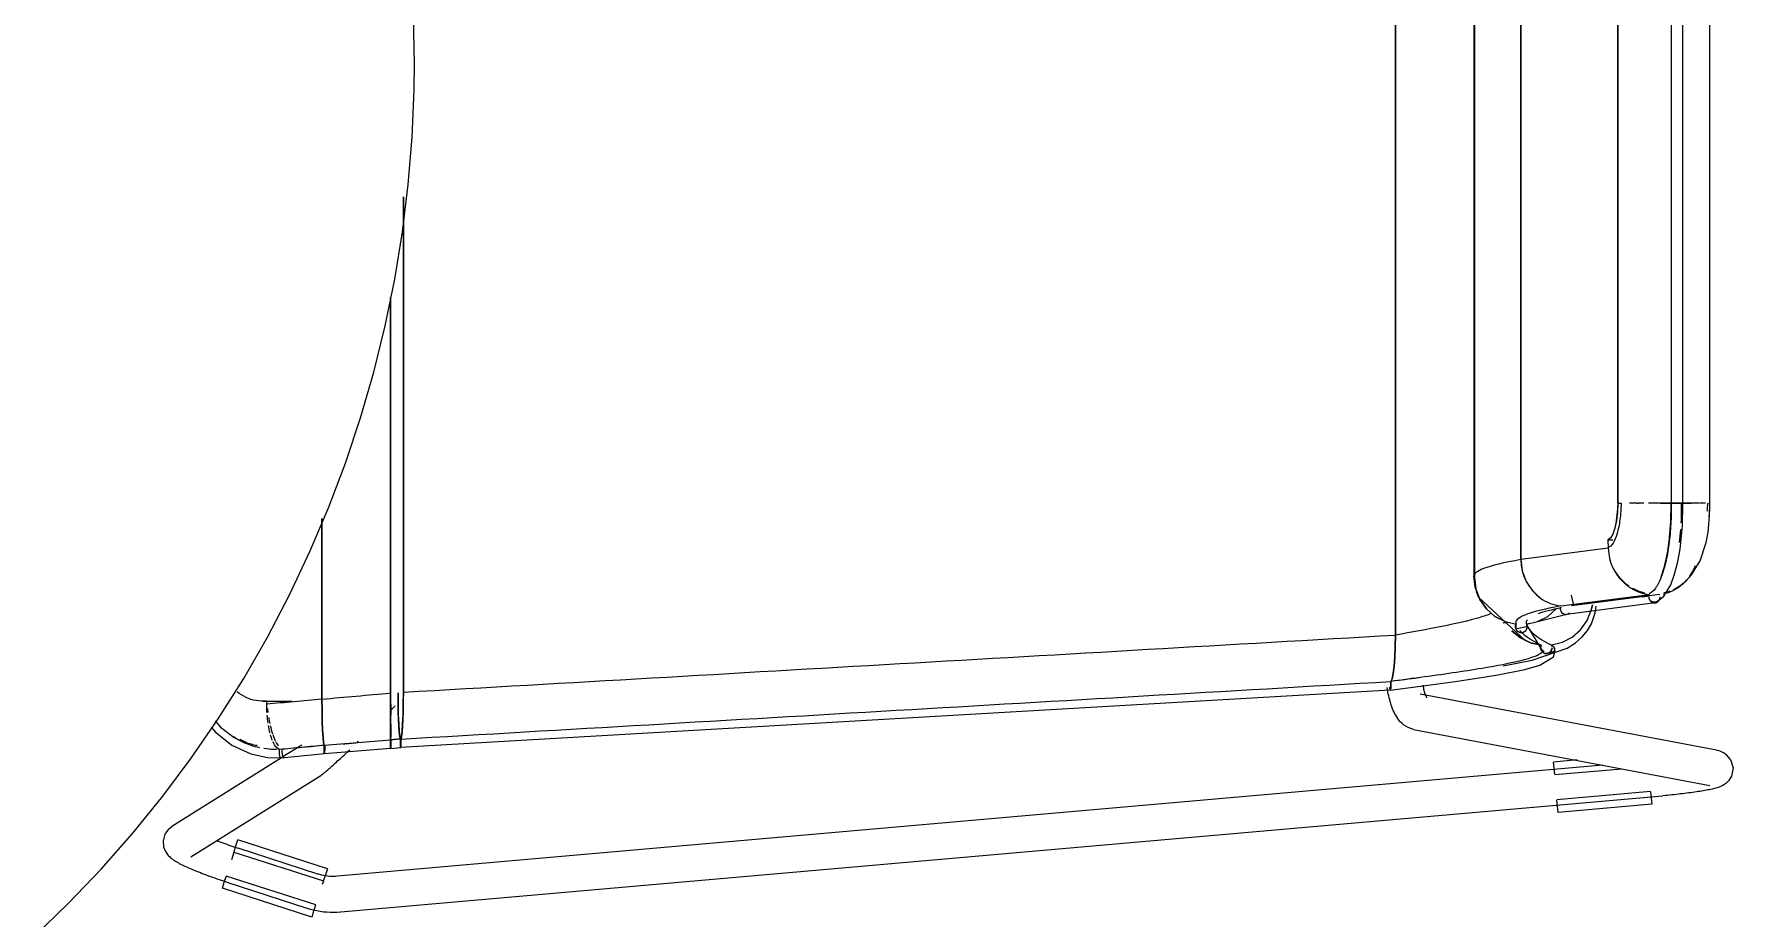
# Model space of a CAD drawing. Header units: millimetres. Extents: x 155927 to 326028, y -36033 to 97293.
# Drawn here: x 160240 to 160810, y 30949 to 31246 of the extents above; entities that cross this region are included whole.
import ezdxf

# ---------------------------------------------------------------- set-up
doc = ezdxf.new("R2010")
doc.units = ezdxf.units.MM
doc.header["$MEASUREMENT"] = 0
doc.layers.add('I-FURN', color=8, linetype='CONTINUOUS', lineweight=9)

msp = doc.modelspace()

# ---------------------------------------------------------------- linework, layer by layer
at = {"layer": 'I-FURN'}
for p, q in [((160696.84, 31044.27), (160696.84, 31427.67)), ((160696.84, 31427.67), (160696.84, 31044.27)), ((160723.19, 31407.83), (160723.19, 31103.03)), ((160723.34, 31063.58), (160723.34, 31408.36)), ((160723.34, 31408.36), (160723.34, 31063.58)), ((160738.94, 31069.61), (160738.94, 31402.33)), ((160738.94, 31402.33), (160738.94, 31069.61)), ((160771.41, 31383.4), (160771.41, 31088.54)), ((160771.46, 31088.54), (160771.46, 31383.4)), ((160789.31, 31383.4), (160789.31, 31088.54)), ((160793.27, 31088.54), (160793.27, 31383.4)), ((160802.31, 31088.54), (160802.31, 31383.4)), ((160367.8, 31235.97), (160367.48, 31251.97)), ((160367.71, 31227.33), (160367.8, 31235.97)), ((160367.04, 31211.35), (160367.71, 31227.33)), ((160365.74, 31195.4), (160367.04, 31211.35)), ((160363.8, 31179.52), (160365.74, 31195.4)), ((160364.11, 31025.02), (160364.11, 31191.29)), ((160364.11, 31191.29), (160364.11, 31025.02)), ((160361.22, 31163.73), (160363.8, 31179.52)), ((160358.02, 31148.06), (160361.22, 31163.73)), ((160359.79, 31024.76), (160359.79, 31157.58)), ((160359.79, 31157.58), (160359.79, 31024.76)), ((160354.19, 31132.52), (160358.02, 31148.06)), ((160349.75, 31117.15), (160354.19, 31132.52)), ((160344.69, 31101.98), (160349.75, 31117.15)), ((160723.19, 31103.03), (160723.19, 31064.12)), ((160339.03, 31087.01), (160344.69, 31101.98)), ((160332.78, 31072.28), (160339.03, 31087.01)), ((160771.41, 31088.54), (160771.3, 31085.51)), ((160777.78, 31088.54), (160775.32, 31088.54)), ((160777.82, 31088.54), (160778.38, 31088.54)), ((160780.14, 31088.54), (160778.3, 31088.54)), ((160785.33, 31088.54), (160781.77, 31088.54)), ((160785.52, 31088.54), (160789.33, 31088.54)), ((160789.33, 31088.54), (160785.52, 31088.54)), ((160789.23, 31082.32), (160789.31, 31088.54)), ((160793.27, 31088.54), (160789.42, 31088.54)), ((160789.42, 31088.54), (160789.64, 31088.54)), ((160789.64, 31088.54), (160789.97, 31088.54)), ((160789.97, 31088.54), (160790.39, 31088.54)), ((160790.39, 31088.54), (160790.86, 31088.54)), ((160790.86, 31088.54), (160791.36, 31088.54)), ((160791.36, 31088.54), (160791.85, 31088.54)), ((160791.85, 31088.54), (160792.31, 31088.54)), ((160792.31, 31088.54), (160792.7, 31088.54)), ((160792.7, 31088.54), (160793, 31088.54)), ((160793, 31088.54), (160793.2, 31088.54)), ((160796.04, 31088.54), (160793.02, 31088.54)), ((160793.03, 31088.54), (160796.05, 31088.54)), ((160793.12, 31080.98), (160793.27, 31088.54)), ((160793.2, 31088.54), (160793.27, 31088.54)), ((160798.79, 31088.54), (160796.21, 31088.54)), ((160800.81, 31088.54), (160799.06, 31088.54)), ((160802.29, 31088.54), (160802.01, 31088.54)), ((160802.14, 31088.54), (160802.31, 31088.54)), ((160802.22, 31084.03), (160802.31, 31088.54)), ((160336.82, 31083.37), (160336.82, 31022.81)), ((160336.82, 31022.81), (160336.82, 31083.37)), ((160770.98, 31082.66), (160770.47, 31080.16)), ((160771.3, 31085.51), (160770.98, 31082.66)), ((160788.69, 31075.76), (160789.23, 31082.32)), ((160792.32, 31073.1), (160793.12, 31080.98)), ((160801.71, 31078.82), (160802.22, 31084.03)), ((160769.01, 31076.83), (160768.15, 31076.19)), ((160768.15, 31076.19), (160769.81, 31076.19)), ((160768.15, 31076.19), (160768.22, 31073.47)), ((160769.8, 31078.18), (160769.01, 31076.83)), ((160770.47, 31080.16), (160769.8, 31078.18)), ((160788.1, 31071.74), (160788.69, 31075.76)), ((160799.03, 31069.17), (160801.05, 31075.32)), ((160801.05, 31075.32), (160801.71, 31078.82)), ((160325.94, 31057.82), (160332.78, 31072.28)), ((160768.22, 31073.47), (160738.94, 31069.61)), ((160738.94, 31069.61), (160739.41, 31065.84)), ((160787.13, 31067.31), (160788.1, 31071.74)), ((160791.45, 31068.38), (160792.32, 31073.1)), ((160796.16, 31064.45), (160799.03, 31069.17)), ((160723.63, 31060.37), (160723.19, 31064.12)), ((160723.82, 31059.79), (160723.34, 31063.58)), ((160723.34, 31063.58), (160723.81, 31059.79)), ((160739.41, 31065.84), (160740.73, 31062.3)), ((160786.04, 31063.87), (160787.13, 31067.31)), ((160789.18, 31061.17), (160790.37, 31064.34)), ((160790.37, 31064.34), (160791.45, 31068.38)), ((160794.33, 31062.48), (160796.16, 31064.45)), ((160318.53, 31043.64), (160325.94, 31057.82)), ((160725.36, 31055.9), (160723.63, 31060.37)), ((160723.81, 31059.79), (160725.18, 31056.22)), ((160725.18, 31056.22), (160723.82, 31059.79)), ((160724.76, 31057), (160724.05, 31058.93)), ((160740.73, 31062.3), (160742.81, 31059.19)), ((160742.81, 31059.19), (160745.55, 31056.7)), ((160752.31, 31054.07), (160782.02, 31057.91)), ((160785.56, 31057.93), (160755.86, 31054.09)), ((160756.64, 31054.21), (160755.95, 31057.7)), ((160779.59, 31057.16), (160782.03, 31057.48)), ((160786.88, 31057.34), (160789.18, 31061.17)), ((160789.99, 31059.48), (160792.26, 31060.81)), ((160792.26, 31060.81), (160794.33, 31062.48)), ((160740.45, 31042.4), (160724.76, 31057)), ((160727.35, 31053.08), (160725.18, 31056.22)), ((160725.18, 31056.22), (160727.35, 31053.08)), ((160730.23, 31050.58), (160727.35, 31053.08)), ((160727.35, 31053.08), (160730.22, 31050.57)), ((160747.95, 31050.57), (160750.82, 31053.08)), ((160752.16, 31053.6), (160752.12, 31053.1)), ((160752.12, 31053.1), (160752.2, 31052.61)), ((160752.2, 31052.61), (160752.39, 31052.16)), ((160752.39, 31052.16), (160752.69, 31051.77)), ((160752.69, 31051.77), (160753.08, 31051.48)), ((160784, 31055.09), (160754.22, 31051.24)), ((160754.9, 31051.48), (160755.28, 31051.77)), ((160761.16, 31049.18), (160762.56, 31052.69)), ((160762.92, 31054.44), (160762.55, 31052.7)), ((160762.56, 31052.69), (160762.93, 31054.43)), ((160763.89, 31051.7), (160764.19, 31053.97)), ((160784.5, 31055.45), (160786.88, 31057.34)), ((160730.22, 31050.57), (160733.62, 31048.82)), ((160733.62, 31048.82), (160730.23, 31050.58)), ((160733.62, 31048.82), (160737.33, 31047.93)), ((160737.13, 31046.96), (160737.17, 31047.46)), ((160737.17, 31047.46), (160737.13, 31046.96)), ((160737.22, 31046.47), (160737.13, 31046.96)), ((160737.13, 31046.96), (160737.21, 31046.47)), ((160737.17, 31047.46), (160737.33, 31047.93)), ((160737.33, 31047.93), (160737.17, 31047.46)), ((160737.21, 31046.47), (160737.41, 31046.02)), ((160737.42, 31046.02), (160737.22, 31046.47)), ((160737.23, 31046.41), (160741.12, 31047.25)), ((160737.36, 31046.11), (160737.31, 31048.99)), ((160740.95, 31046.47), (160740.75, 31046.02)), ((160740.75, 31046.02), (160740.96, 31046.47)), ((160742.69, 31048.28), (160740.82, 31047.96)), ((160740.84, 31047.93), (160744.55, 31048.82)), ((160740.84, 31047.93), (160741, 31047.46)), ((160741, 31047.46), (160740.84, 31047.93)), ((160746.65, 31038.29), (160740.94, 31047.68)), ((160741.04, 31046.96), (160740.95, 31046.47)), ((160740.96, 31046.47), (160741.04, 31046.96)), ((160741, 31047.46), (160741.04, 31046.96)), ((160741.04, 31046.96), (160741, 31047.46)), ((160754.3, 31051.25), (160742.69, 31048.28)), ((160744.55, 31048.82), (160747.95, 31050.57)), ((160753.08, 31051.48), (160753.52, 31051.29)), ((160753.52, 31051.29), (160753.99, 31051.22)), ((160753.99, 31051.22), (160754.46, 31051.29)), ((160754.46, 31051.29), (160754.9, 31051.48)), ((160756.16, 31043.61), (160758.98, 31046.09)), ((160758.98, 31046.09), (160761.16, 31049.18)), ((160761.26, 31045.83), (160762.6, 31048.1)), ((160762.6, 31048.1), (160763.89, 31051.7)), ((160310.56, 31029.77), (160318.53, 31043.64)), ((160696.63, 31036.97), (160696.78, 31040.5)), ((160696.78, 31040.44), (160696.63, 31036.97)), ((160696.78, 31040.5), (160696.84, 31044.27)), ((160696.84, 31044.19), (160696.78, 31040.5)), ((160738.78, 31043.35), (160735.95, 31045.75)), ((160735.95, 31045.74), (160738.78, 31043.34)), ((160737.41, 31046.02), (160737.73, 31045.63)), ((160737.73, 31045.64), (160737.42, 31046.02)), ((160738.13, 31045.34), (160737.73, 31045.64)), ((160737.73, 31045.63), (160738.13, 31045.34)), ((160738.59, 31045.16), (160738.13, 31045.34)), ((160738.13, 31045.34), (160738.59, 31045.15)), ((160739.08, 31045.09), (160738.59, 31045.16)), ((160738.59, 31045.15), (160739.08, 31045.08)), ((160742.11, 31041.71), (160738.78, 31043.35)), ((160738.78, 31043.34), (160742.11, 31041.7)), ((160739.57, 31045.16), (160739.08, 31045.09)), ((160739.08, 31045.08), (160739.58, 31045.15)), ((160740.04, 31045.34), (160739.57, 31045.16)), ((160739.58, 31045.15), (160740.04, 31045.34)), ((160740.44, 31045.64), (160740.04, 31045.34)), ((160740.04, 31045.34), (160740.44, 31045.63)), ((160740.75, 31046.02), (160740.44, 31045.64)), ((160740.44, 31045.63), (160740.75, 31046.02)), ((160745.72, 31040.92), (160742.11, 31041.71)), ((160742.11, 31041.7), (160745.72, 31040.92)), ((160745.54, 31039.94), (160745.57, 31040.44)), ((160745.57, 31040.44), (160745.54, 31039.94)), ((160745.57, 31040.44), (160745.72, 31040.92)), ((160745.72, 31040.92), (160745.57, 31040.44)), ((160749.21, 31040.97), (160752.84, 31041.87)), ((160749.21, 31040.97), (160749.37, 31040.5)), ((160749.37, 31040.5), (160749.21, 31040.97)), ((160752.84, 31041.87), (160756.16, 31043.61)), ((160754.41, 31039.85), (160757.24, 31041.67)), ((160757.24, 31041.67), (160759.48, 31043.66)), ((160759.48, 31043.66), (160761.26, 31045.83)), ((160696.39, 31033.86), (160696.63, 31036.97)), ((160696.62, 31036.92), (160696.39, 31033.86)), ((160733.03, 31033.96), (160742.7, 31035.86)), ((160742.7, 31035.86), (160754.41, 31039.85)), ((160745.26, 31034.19), (160749.89, 31036.96)), ((160745.63, 31039.45), (160745.54, 31039.94)), ((160745.54, 31039.94), (160745.63, 31039.45)), ((160745.84, 31039), (160745.63, 31039.45)), ((160745.63, 31039.45), (160745.84, 31039)), ((160746.16, 31038.63), (160745.84, 31039)), ((160745.84, 31039), (160746.15, 31038.62)), ((160746.15, 31038.62), (160746.56, 31038.33)), ((160746.56, 31038.34), (160746.16, 31038.63)), ((160747.02, 31038.16), (160746.56, 31038.34)), ((160746.56, 31038.33), (160747.02, 31038.15)), ((160747.5, 31038.1), (160747.02, 31038.16)), ((160747.02, 31038.15), (160747.5, 31038.09)), ((160747.99, 31038.17), (160747.5, 31038.1)), ((160747.5, 31038.09), (160747.99, 31038.17)), ((160748.44, 31038.36), (160747.99, 31038.17)), ((160747.99, 31038.17), (160748.44, 31038.36)), ((160748.84, 31038.66), (160748.44, 31038.36)), ((160748.44, 31038.36), (160748.84, 31038.66)), ((160749.14, 31039.05), (160748.84, 31038.66)), ((160748.84, 31038.66), (160749.14, 31039.05)), ((160749.34, 31039.51), (160749.14, 31039.05)), ((160749.14, 31039.05), (160749.34, 31039.51)), ((160749.41, 31040), (160749.34, 31039.51)), ((160749.34, 31039.51), (160749.42, 31040)), ((160749.89, 31036.96), (160750.42, 31039.15)), ((160750.42, 31039.15), (160750.13, 31040.06)), ((160302.04, 31016.23), (160310.56, 31029.77)), ((160695.71, 31029.62), (160695.31, 31028.72)), ((160695.31, 31028.72), (160695.71, 31029.62)), ((160695.71, 31029.62), (160696.08, 31031.37)), ((160696.07, 31031.36), (160695.71, 31029.62)), ((160696.08, 31031.37), (160696.39, 31033.86)), ((160696.39, 31033.83), (160696.08, 31031.37)), ((160716.91, 31028.76), (160724.92, 31029.95)), ((160724.92, 31029.95), (160731.24, 31030.98)), ((160731.24, 31030.98), (160740.26, 31032.78)), ((160740.26, 31032.78), (160745.26, 31034.19)), ((160359.79, 31020.97), (160359.79, 31024.76)), ((160359.79, 31024.76), (160359.79, 31020.97)), ((160362.32, 31024.91), (160362.35, 31021.23)), ((160695.12, 31025.85), (160363.21, 31006.57)), ((160364.08, 31021.23), (160364.11, 31025.02)), ((160694.21, 31025.96), (160694.1, 31026.66)), ((160694.34, 31025.27), (160694.21, 31025.96)), ((160694.47, 31024.58), (160694.34, 31025.27)), ((160694.62, 31023.92), (160694.47, 31024.58)), ((160694.77, 31023.26), (160694.62, 31023.92)), ((160694.93, 31022.62), (160694.77, 31023.26)), ((160694.94, 31026.77), (160694.97, 31026.39)), ((160694.97, 31026.39), (160694.94, 31026.77)), ((160694.97, 31026.39), (160695.02, 31026.1)), ((160695.02, 31026.1), (160694.97, 31026.39)), ((160695.07, 31025.92), (160695.12, 31025.86)), ((160695.12, 31025.85), (160695.07, 31025.91)), ((160695.12, 31025.86), (160706.98, 31027.41)), ((160695.22, 31026.12), (160695.27, 31026.42)), ((160695.27, 31026.42), (160695.22, 31026.12)), ((160695.27, 31026.42), (160695.3, 31026.81)), ((160695.3, 31026.8), (160695.27, 31026.42)), ((160695.3, 31026.81), (160695.32, 31027.26)), ((160695.32, 31027.26), (160695.3, 31026.8)), ((160695.33, 31028.25), (160695.31, 31028.72)), ((160695.31, 31028.72), (160695.33, 31028.25)), ((160695.32, 31027.26), (160695.33, 31027.75)), ((160695.33, 31027.75), (160695.32, 31027.26)), ((160695.33, 31027.75), (160695.33, 31028.25)), ((160695.33, 31028.25), (160695.33, 31027.75)), ((160804.49, 31005.64), (160705.2, 31024.45)), ((160706.23, 31027), (160706.13, 31027.49)), ((160706.33, 31026.53), (160706.23, 31027)), ((160706.43, 31026.09), (160706.33, 31026.53)), ((160706.54, 31025.66), (160706.43, 31026.09)), ((160706.64, 31025.27), (160706.54, 31025.66)), ((160706.75, 31024.9), (160706.64, 31025.27)), ((160706.86, 31024.57), (160706.75, 31024.9)), ((160706.97, 31024.27), (160706.86, 31024.57)), ((160707.07, 31024), (160706.97, 31024.27)), ((160706.98, 31027.41), (160716.91, 31028.76)), ((160707.16, 31023.76), (160707.07, 31024)), ((160707.25, 31023.57), (160707.16, 31023.76)), ((160707.33, 31023.42), (160707.25, 31023.57)), ((160707.37, 31023.33), (160707.33, 31023.42)), ((160707.41, 31023.26), (160707.37, 31023.33)), ((160707.43, 31023.23), (160707.41, 31023.26)), ((160317.03, 31022.1), (160326.78, 31022.1)), ((160318.27, 31021.11), (160318.27, 31022.16)), ((160336.82, 31022.81), (160336.85, 31019.05)), ((160336.85, 31019.05), (160336.82, 31022.69)), ((160336.92, 31015.51), (160336.85, 31018.96)), ((160336.85, 31018.95), (160336.92, 31015.52)), ((160359.8, 31017.4), (160359.79, 31020.97)), ((160359.79, 31020.97), (160359.8, 31017.4)), ((160359.79, 31018.96), (160361.39, 31020.5)), ((160359.91, 31020.96), (160359.91, 31017.41)), ((160359.91, 31017.41), (160359.91, 31020.96)), ((160362.35, 31021.23), (160362.42, 31017.68)), ((160362.42, 31017.68), (160362.55, 31014.56)), ((160363.88, 31014.54), (160364, 31017.67)), ((160364, 31017.67), (160364.08, 31021.23)), ((160695.1, 31021.99), (160694.93, 31022.62)), ((160695.29, 31021.37), (160695.1, 31021.99)), ((160695.48, 31020.77), (160695.29, 31021.37)), ((160695.69, 31020.17), (160695.48, 31020.77)), ((160695.91, 31019.59), (160695.69, 31020.17)), ((160696.14, 31019.02), (160695.91, 31019.59)), ((160696.39, 31018.46), (160696.14, 31019.02)), ((160696.66, 31017.91), (160696.39, 31018.46)), ((160696.95, 31017.38), (160696.66, 31017.91)), ((160292.98, 31003.04), (160302.04, 31016.23)), ((160299.7, 31013.45), (160301.1, 31011.7)), ((160301.03, 31015.51), (160302.77, 31013.44)), ((160302.77, 31013.44), (160307.34, 31009.94)), ((160336.92, 31015.52), (160337.04, 31012.42)), ((160337.04, 31012.41), (160336.92, 31015.45)), ((160337.04, 31012.42), (160337.19, 31009.94)), ((160337.19, 31009.94), (160337.04, 31012.38)), ((160359.8, 31014.27), (160359.8, 31017.4)), ((160359.8, 31017.4), (160359.8, 31014.27)), ((160359.8, 31014.27), (160359.82, 31011.76)), ((160359.82, 31011.77), (160359.8, 31014.26)), ((160359.9, 31014.28), (160359.89, 31011.79)), ((160359.89, 31011.78), (160359.9, 31014.28)), ((160362.55, 31014.56), (160362.71, 31012.06)), ((160362.71, 31012.06), (160362.9, 31010.31)), ((160363.52, 31010.29), (160363.71, 31012.04)), ((160363.71, 31012.04), (160363.88, 31014.54)), ((160697.28, 31016.83), (160696.95, 31017.38)), ((160697.64, 31016.3), (160697.28, 31016.83)), ((160698.04, 31015.77), (160697.64, 31016.3)), ((160698.49, 31015.24), (160698.04, 31015.77)), ((160699.01, 31014.71), (160698.49, 31015.24)), ((160699.61, 31014.2), (160699.01, 31014.71)), ((160700.29, 31013.72), (160699.61, 31014.2)), ((160701.09, 31013.28), (160700.29, 31013.72)), ((160701.98, 31012.92), (160701.09, 31013.28)), ((160702.97, 31012.66), (160701.98, 31012.92)), ((160702.97, 31012.66), (160802.26, 30993.85)), ((160301.1, 31011.7), (160306.63, 31007.37)), ((160306.63, 31007.37), (160312.94, 31004.46)), ((160307.34, 31009.94), (160311.03, 31008.03)), ((160330.01, 31007.38), (160323.48, 31003.29)), ((160337.19, 31009.94), (160337.36, 31008.2)), ((160337.37, 31008.2), (160337.19, 31009.92)), ((160337.36, 31008.2), (160337.56, 31007.31)), ((160337.56, 31007.32), (160337.37, 31008.2)), ((160337.55, 31006.85), (160337.56, 31007.32)), ((160337.56, 31007.31), (160337.55, 31006.84)), ((160337.55, 31006.35), (160337.55, 31006.85)), ((160337.55, 31006.84), (160337.55, 31006.34)), ((160337.55, 31005.86), (160337.55, 31006.35)), ((160337.55, 31006.34), (160337.55, 31005.85)), ((160359.85, 31006.29), (160337.65, 31004.47)), ((160337.75, 31006.83), (160337.74, 31007.3)), ((160337.74, 31007.3), (160337.75, 31006.83)), ((160337.75, 31006.33), (160337.75, 31006.83)), ((160337.75, 31006.83), (160337.75, 31006.33)), ((160337.75, 31005.84), (160337.75, 31006.33)), ((160337.75, 31006.33), (160337.75, 31005.84)), ((160348.61, 31008.19), (160349.11, 31008.68)), ((160359.83, 31010.02), (160359.82, 31011.76)), ((160359.82, 31011.76), (160359.83, 31010.01)), ((160359.85, 31009.13), (160359.83, 31010.02)), ((160359.83, 31010.01), (160359.85, 31009.13)), ((160359.84, 31008.66), (160359.85, 31009.13)), ((160359.85, 31009.13), (160359.84, 31008.66)), ((160359.84, 31008.16), (160359.84, 31008.66)), ((160359.84, 31008.66), (160359.84, 31008.16)), ((160359.84, 31007.67), (160359.84, 31008.16)), ((160359.84, 31008.16), (160359.84, 31007.67)), ((160359.85, 31007.22), (160359.84, 31007.67)), ((160359.84, 31007.67), (160359.85, 31007.22)), ((160359.85, 31006.84), (160359.85, 31007.22)), ((160359.85, 31007.22), (160359.85, 31006.84)), ((160359.85, 31006.55), (160359.85, 31006.84)), ((160359.85, 31006.84), (160359.85, 31006.54)), ((160359.85, 31006.29), (160363.21, 31006.56)), ((160359.86, 31006.55), (160359.85, 31006.36)), ((160359.85, 31006.36), (160359.85, 31006.55)), ((160359.85, 31006.36), (160359.86, 31006.55)), ((160359.85, 31006.54), (160359.85, 31006.36)), ((160359.85, 31006.36), (160359.85, 31006.29)), ((160359.85, 31006.29), (160359.85, 31006.36)), ((160359.85, 31006.36), (160359.85, 31006.29)), ((160359.85, 31006.29), (160359.85, 31006.36)), ((160359.86, 31009.14), (160359.86, 31008.67)), ((160359.86, 31008.66), (160359.86, 31009.14)), ((160359.86, 31008.67), (160359.86, 31008.17)), ((160359.86, 31008.17), (160359.86, 31008.66)), ((160359.86, 31008.17), (160359.86, 31007.68)), ((160359.86, 31007.68), (160359.86, 31008.17)), ((160359.86, 31007.68), (160359.86, 31007.23)), ((160359.86, 31007.22), (160359.86, 31007.68)), ((160359.86, 31007.23), (160359.86, 31006.85)), ((160359.86, 31006.84), (160359.86, 31007.22)), ((160359.86, 31006.85), (160359.86, 31006.55)), ((160359.86, 31006.55), (160359.86, 31006.84)), ((160359.89, 31011.79), (160359.87, 31010.04)), ((160359.87, 31010.03), (160359.89, 31011.78)), ((160362.9, 31010.31), (160363.11, 31009.41)), ((160363.11, 31009.41), (160363.1, 31008.94)), ((160363.1, 31008.94), (160363.1, 31008.44)), ((160363.1, 31008.44), (160363.11, 31007.95)), ((160363.11, 31007.95), (160363.12, 31007.5)), ((160363.12, 31007.5), (160363.13, 31007.12)), ((160363.13, 31007.12), (160363.16, 31006.82)), ((160363.16, 31006.82), (160363.18, 31006.63)), ((160363.18, 31006.63), (160363.21, 31006.57)), ((160363.21, 31006.57), (160363.24, 31006.63)), ((160363.24, 31006.63), (160363.27, 31006.82)), ((160363.27, 31006.82), (160363.29, 31007.11)), ((160363.29, 31007.11), (160363.31, 31007.49)), ((160363.31, 31009.4), (160363.52, 31010.29)), ((160363.32, 31008.93), (160363.31, 31009.4)), ((160363.31, 31007.49), (160363.32, 31007.94)), ((160363.32, 31008.43), (160363.32, 31008.93)), ((160363.32, 31007.94), (160363.32, 31008.43)), ((160283.41, 30990.22), (160292.98, 31003.04)), ((160323.19, 31003.11), (160286.43, 30980.08)), ((160312.94, 31004.46), (160318.59, 31003.25)), ((160318.59, 31003.25), (160324.05, 31003.16)), ((160337.65, 31004.46), (160323.16, 31003.04)), ((160337.56, 31005.41), (160337.55, 31005.86)), ((160337.55, 31005.85), (160337.56, 31005.4)), ((160337.58, 31005.02), (160337.56, 31005.41)), ((160337.56, 31005.4), (160337.58, 31005.02)), ((160337.58, 31005.02), (160337.6, 31004.72)), ((160337.6, 31004.73), (160337.58, 31005.02)), ((160337.6, 31004.72), (160337.63, 31004.53)), ((160337.65, 31004.47), (160337.63, 31004.53)), ((160337.63, 31004.53), (160337.65, 31004.46)), ((160337.65, 31004.46), (160337.68, 31004.53)), ((160337.68, 31004.53), (160337.65, 31004.47)), ((160337.7, 31004.72), (160337.68, 31004.53)), ((160337.68, 31004.53), (160337.7, 31004.71)), ((160337.7, 31004.71), (160337.72, 31005.01)), ((160337.72, 31005.01), (160337.7, 31004.72)), ((160337.74, 31005.39), (160337.75, 31005.84)), ((160337.75, 31005.84), (160337.74, 31005.39)), ((160340.17, 31000.34), (160340.52, 31000.65)), ((160340.52, 31000.65), (160340.89, 31000.98)), ((160340.89, 31000.98), (160341.26, 31001.32)), ((160341.26, 31001.32), (160341.65, 31001.68)), ((160341.65, 31001.68), (160342.06, 31002.05)), ((160766.39, 31000.66), (160342.04, 30963.38)), ((160342.06, 31002.05), (160342.47, 31002.43)), ((160342.47, 31002.43), (160342.9, 31002.82)), ((160342.9, 31002.82), (160343.33, 31003.22)), ((160343.33, 31003.22), (160343.78, 31003.64)), ((160343.78, 31003.64), (160344.23, 31004.06)), ((160344.23, 31004.06), (160344.69, 31004.49)), ((160344.69, 31004.49), (160345.16, 31004.93)), ((160345.16, 31004.93), (160345.64, 31005.38)), ((160345.64, 31005.38), (160346.12, 31005.84)), ((160757.8, 31002.4), (160749.91, 31001.71)), ((160750.09, 30999.66), (160749.91, 31001.71)), ((160804.91, 31005.55), (160804.49, 31005.64)), ((160805.42, 31005.41), (160804.91, 31005.55)), ((160806.04, 31005.2), (160805.42, 31005.41)), ((160806.85, 31004.83), (160806.04, 31005.2)), ((160807.93, 31004.08), (160806.85, 31004.83)), ((160809.25, 31002.5), (160807.93, 31004.08)), ((160809.25, 31002.5), (160810.08, 30999.75)), ((160292.8, 30969.91), (160336.38, 30997.21)), ((160336.38, 30997.21), (160336.71, 30997.43)), ((160336.71, 30997.43), (160336.97, 30997.61)), ((160336.97, 30997.61), (160337.2, 30997.79)), ((160337.2, 30997.79), (160337.42, 30997.96)), ((160337.42, 30997.96), (160337.64, 30998.14)), ((160337.64, 30998.14), (160337.87, 30998.33)), ((160337.87, 30998.33), (160338.11, 30998.53)), ((160338.11, 30998.53), (160338.36, 30998.75)), ((160338.36, 30998.75), (160338.63, 30998.97)), ((160338.63, 30998.97), (160338.91, 30999.22)), ((160338.91, 30999.22), (160339.2, 30999.48)), ((160339.2, 30999.48), (160339.51, 30999.75)), ((160339.51, 30999.75), (160339.84, 31000.03)), ((160339.84, 31000.03), (160340.17, 31000.34)), ((160750.27, 30997.6), (160750.09, 30999.66)), ((160750.28, 30997.47), (160772.76, 30999.45)), ((160808.56, 30995.34), (160807.65, 30994.48)), ((160809.6, 30996.99), (160808.56, 30995.34)), ((160810.08, 30999.75), (160809.6, 30996.99)), ((160273.33, 30977.8), (160283.41, 30990.22)), ((160343.09, 30951.42), (160786.41, 30990.37)), ((160782.43, 30991.79), (160751.02, 30989.03)), ((160782.44, 30991.66), (160782.62, 30989.6)), ((160782.62, 30989.6), (160782.8, 30987.55)), ((160786.57, 30990.38), (160786.41, 30990.37)), ((160787.32, 30990.45), (160786.57, 30990.38)), ((160788.07, 30990.52), (160787.32, 30990.45)), ((160788.82, 30990.59), (160788.07, 30990.52)), ((160789.56, 30990.67), (160788.82, 30990.59)), ((160790.3, 30990.74), (160789.56, 30990.67)), ((160791.03, 30990.82), (160790.3, 30990.74)), ((160791.76, 30990.9), (160791.03, 30990.82)), ((160792.48, 30990.98), (160791.76, 30990.9)), ((160793.19, 30991.07), (160792.48, 30990.98)), ((160793.89, 30991.15), (160793.19, 30991.07)), ((160794.57, 30991.23), (160793.89, 30991.15)), ((160795.25, 30991.32), (160794.57, 30991.23)), ((160795.91, 30991.41), (160795.25, 30991.32)), ((160796.56, 30991.5), (160795.91, 30991.41)), ((160797.2, 30991.59), (160796.56, 30991.5)), ((160797.81, 30991.68), (160797.2, 30991.59)), ((160798.42, 30991.77), (160797.81, 30991.68)), ((160799, 30991.86), (160798.42, 30991.77)), ((160799.57, 30991.95), (160799, 30991.86)), ((160800.12, 30992.05), (160799.57, 30991.95)), ((160800.66, 30992.14), (160800.12, 30992.05)), ((160801.17, 30992.23), (160800.66, 30992.14)), ((160801.67, 30992.33), (160801.17, 30992.23)), ((160802.14, 30992.43), (160801.67, 30992.33)), ((160802.6, 30992.52), (160802.14, 30992.43)), ((160803.05, 30992.62), (160802.6, 30992.52)), ((160803.47, 30992.72), (160803.05, 30992.62)), ((160803.89, 30992.82), (160803.47, 30992.72)), ((160804.29, 30992.93), (160803.89, 30992.82)), ((160804.69, 30993.05), (160804.29, 30992.93)), ((160805.08, 30993.17), (160804.69, 30993.05)), ((160805.49, 30993.31), (160805.08, 30993.17)), ((160805.91, 30993.48), (160805.49, 30993.31)), ((160806.39, 30993.7), (160805.91, 30993.48)), ((160806.95, 30994), (160806.39, 30993.7)), ((160807.65, 30994.48), (160806.95, 30994)), ((160751.21, 30986.84), (160751.03, 30988.9)), ((160751.39, 30984.79), (160751.21, 30986.84)), ((160782.8, 30987.55), (160751.39, 30984.79)), ((160262.76, 30965.79), (160273.33, 30977.8)), ((160285.31, 30979.18), (160284.08, 30977.45)), ((160285.31, 30979.18), (160286.43, 30980.08)), ((160284.08, 30977.45), (160283.5, 30975.22)), ((160283.5, 30975.22), (160283.67, 30973.25)), ((160283.67, 30973.25), (160284.19, 30971.87)), ((160301.68, 30975.27), (160302.31, 30975.04)), ((160302.31, 30975.04), (160302.94, 30974.8)), ((160302.94, 30974.8), (160303.59, 30974.57)), ((160303.59, 30974.57), (160304.25, 30974.33)), ((160304.25, 30974.33), (160304.91, 30974.1)), ((160304.91, 30974.1), (160305.59, 30973.86)), ((160305.59, 30973.86), (160306.27, 30973.63)), ((160306.27, 30973.63), (160306.95, 30973.4)), ((160306.95, 30973.4), (160307.64, 30973.17)), ((160307.35, 30971.63), (160307.98, 30973.6)), ((160307.64, 30973.17), (160308.33, 30972.94)), ((160307.98, 30973.6), (160308.61, 30975.55)), ((160308.33, 30972.94), (160308.66, 30972.83)), ((160338.62, 30965.86), (160308.61, 30975.55)), ((160335.48, 30964.12), (160308.66, 30972.83)), ((160284.19, 30971.87), (160284.76, 30970.96)), ((160284.76, 30970.96), (160285.28, 30970.33)), ((160285.28, 30970.33), (160285.74, 30969.86)), ((160285.74, 30969.86), (160286.17, 30969.49)), ((160286.17, 30969.49), (160286.57, 30969.18)), ((160286.57, 30969.18), (160286.96, 30968.9)), ((160286.96, 30968.9), (160287.35, 30968.65)), ((160287.35, 30968.65), (160287.74, 30968.41)), ((160287.74, 30968.41), (160288.14, 30968.17)), ((160288.14, 30968.17), (160288.55, 30967.94)), ((160288.55, 30967.94), (160288.97, 30967.71)), ((160288.97, 30967.71), (160289.41, 30967.48)), ((160289.41, 30967.48), (160289.87, 30967.25)), ((160289.87, 30967.25), (160290.35, 30967.02)), ((160290.35, 30967.02), (160290.84, 30966.79)), ((160290.84, 30966.79), (160291.35, 30966.55)), ((160291.35, 30966.55), (160291.87, 30966.32)), ((160291.87, 30966.32), (160292.42, 30966.08)), ((160307.28, 30971.41), (160306.48, 30968.93)), ((160307.31, 30971.51), (160337.31, 30961.82)), ((160251.72, 30954.21), (160262.76, 30965.79)), ((160292.42, 30966.08), (160292.98, 30965.83)), ((160292.98, 30965.83), (160293.56, 30965.59)), ((160293.56, 30965.59), (160294.15, 30965.34)), ((160294.15, 30965.34), (160294.77, 30965.09)), ((160294.77, 30965.09), (160295.39, 30964.84)), ((160295.39, 30964.84), (160296.03, 30964.59)), ((160296.03, 30964.59), (160296.68, 30964.34)), ((160296.68, 30964.34), (160297.35, 30964.08)), ((160297.35, 30964.08), (160298.03, 30963.83)), ((160298.03, 30963.83), (160298.72, 30963.57)), ((160298.72, 30963.57), (160299.41, 30963.32)), ((160299.41, 30963.32), (160300.12, 30963.06)), ((160300.12, 30963.06), (160300.84, 30962.81)), ((160300.84, 30962.81), (160301.56, 30962.56)), ((160301.56, 30962.56), (160302.29, 30962.31)), ((160302.29, 30962.31), (160303.02, 30962.06)), ((160303.02, 30962.06), (160303.76, 30961.81)), ((160303.4, 30959.4), (160304.03, 30961.35)), ((160303.76, 30961.81), (160304.5, 30961.57)), ((160304.03, 30961.35), (160304.66, 30963.32)), ((160304.5, 30961.57), (160304.95, 30961.42)), ((160334.71, 30953.75), (160304.7, 30963.44)), ((160304.95, 30961.42), (160331.77, 30952.7)), ((160335.5, 30964.11), (160335.48, 30964.12)), ((160336.14, 30963.92), (160335.5, 30964.11)), ((160336.78, 30963.75), (160336.14, 30963.92)), ((160337.42, 30963.61), (160336.78, 30963.75)), ((160337.28, 30961.72), (160336.91, 30960.56)), ((160337.99, 30963.91), (160337.35, 30961.94)), ((160338.08, 30963.5), (160337.42, 30963.61)), ((160338.62, 30965.86), (160337.99, 30963.91)), ((160338.73, 30963.41), (160338.08, 30963.5)), ((160339.39, 30963.35), (160338.73, 30963.41)), ((160340.05, 30963.32), (160339.39, 30963.35)), ((160340.71, 30963.31), (160340.05, 30963.32)), ((160341.38, 30963.33), (160340.71, 30963.31)), ((160342.04, 30963.37), (160341.38, 30963.33)), ((160333.4, 30949.71), (160303.4, 30959.4)), ((160240.22, 30943.08), (160251.72, 30954.21)), ((160331.77, 30952.7), (160332.86, 30952.37)), ((160332.86, 30952.37), (160333.97, 30952.09)), ((160334.03, 30951.66), (160333.4, 30949.71)), ((160333.97, 30952.09), (160335.09, 30951.84)), ((160334.67, 30953.63), (160334.03, 30951.66)), ((160335.09, 30951.84), (160336.21, 30951.65)), ((160336.21, 30951.65), (160337.34, 30951.49)), ((160337.34, 30951.49), (160338.48, 30951.39)), ((160338.48, 30951.39), (160339.62, 30951.33)), ((160339.62, 30951.33), (160340.76, 30951.31)), ((160340.76, 30951.31), (160341.9, 30951.34)), ((160341.9, 30951.34), (160343.04, 30951.42)), ((160343.04, 30951.42), (160343.09, 30951.42))]:
    msp.add_line(p, q, dxfattribs=at)
for centre, major_axis, ratio, start_param, end_param in [((160786.56, 31088.54), (-15.75, 0), 0.000004, 0.290246, 0.472486), ((160798.03, 31088.54), (0, 12.4), 0.287441, 4.492176, 4.712389), ((160754.01, 31069.74), (0, 15.78), 0.955139, 1.579038, 2.545717), ((160754.01, 31069.74), (0, 15.78), 0.955139, 2.545839, 2.787386), ((160754.01, 31069.74), (0, 15.78), 0.955139, 2.787556, 3.029056), ((160753.99, 31053.19), (0, 1.96), 0.955139, 1.359855, 3.903556)]:
    msp.add_ellipse(centre, major_axis=major_axis, ratio=ratio, start_param=start_param, end_param=end_param, dxfattribs=at)
for points in [[(160772.53, 31088.54), (160772.5, 31086.65), (160772.24, 31082.91), (160771.28, 31078.12), (160769.88, 31074.79), (160768.78, 31073.85), (160768.23, 31073.72)], [(160770.52, 31080.17), (160771.06, 31082.22), (160771.35, 31084.94), (160771.44, 31087.71)], [(160792.73, 31088.54), (160792.77, 31086.33), (160792.74, 31084.12), (160792.63, 31081.94)], [(160802.21, 31088.54), (160802.22, 31086.97), (160802.14, 31085.46), (160802.01, 31084.03)], [(160792.49, 31079.74), (160792.38, 31078.26), (160792.24, 31076.81), (160792.06, 31075.39)], [(160768.22, 31073.47), (160768.26, 31072.18), (160768.61, 31069.68), (160770.03, 31066.08), (160772.22, 31062.93), (160775.06, 31060.4), (160778.4, 31058.64), (160780.77, 31058.06), (160782.02, 31057.91)], [(160723.19, 31064.12), (160723.19, 31063.94), (160723.24, 31063.76), (160723.34, 31063.58)], [(160785.98, 31063.7), (160785.4, 31062.24), (160784.14, 31059.78), (160782.73, 31058.47), (160782.01, 31058.11)], [(160778.41, 31059), (160777.76, 31059.26), (160777.12, 31059.55), (160776.5, 31059.89)], [(160780.5, 31058.37), (160779.8, 31058.53), (160779.1, 31058.74), (160778.42, 31058.99)], [(160788.9, 31059), (160788.24, 31058.74), (160787.56, 31058.58), (160786.88, 31058.43)], [(160752.31, 31054.07), (160746.81, 31053.04), (160738.75, 31051), (160736.78, 31048.95), (160737.33, 31047.93)], [(160752.53, 31053.44), (160749.4, 31052.78), (160746.48, 31052.12), (160744.76, 31051.46)], [(160734.27, 31048.49), (160733.81, 31048.43), (160733.34, 31048.37), (160732.87, 31048.32)], [(160741.12, 31049.43), (160740.67, 31048.93), (160740.57, 31048.43), (160740.84, 31047.93)], [(160696.84, 31044.19), (160641.48, 31041), (160586.06, 31037.8), (160530.6, 31034.61)], [(160530.6, 31034.61), (160475.13, 31031.41), (160419.63, 31028.21), (160364.11, 31025.02)], [(160704.67, 31029.92), (160701.58, 31029.53), (160698.45, 31029.13), (160695.32, 31028.74)], [(160348.3, 31023.72), (160344.47, 31023.38), (160340.64, 31023.04), (160336.82, 31022.69)], [(160359.79, 31024.76), (160355.96, 31024.41), (160352.12, 31024.07), (160348.3, 31023.72)], [(160363.31, 31009.4), (160418.72, 31012.62), (160529.48, 31019.06), (160640.07, 31025.5), (160695.31, 31028.72)], [(160318.27, 31022.16), (160317.76, 31022.12), (160317.25, 31022.1), (160316.75, 31022.1)], [(160336.82, 31022.81), (160333.69, 31022.5), (160327.44, 31021.91), (160321.3, 31021.37), (160318.27, 31021.11)], [(160318.37, 31018.33), (160318.31, 31019.24), (160318.28, 31020.16), (160318.27, 31021.11)], [(160318.5, 31019.7), (160318.56, 31019.22), (160318.62, 31018.75), (160318.69, 31018.29)], [(160318.74, 31014.76), (160318.61, 31015.61), (160318.5, 31016.48), (160318.44, 31017.4)], [(160319.37, 31011.53), (160319.18, 31012.27), (160319.02, 31013.08), (160318.87, 31013.91)], [(160318.95, 31016.59), (160319.07, 31015.91), (160319.2, 31015.25), (160319.34, 31014.59)], [(160319.48, 31013.93), (160319.7, 31013), (160319.93, 31012.06), (160320.18, 31011.21)], [(160321.07, 31005.91), (160319.81, 31005.92), (160318.55, 31006.02), (160317.31, 31006.2)], [(160320.24, 31008.88), (160319.99, 31009.47), (160319.75, 31010.13), (160319.55, 31010.86)], [(160320.33, 31010.89), (160320.6, 31010.07), (160320.88, 31009.26), (160321.18, 31008.71)], [(160322.6, 31005.88), (160322.21, 31006.02), (160321.46, 31006.59), (160320.76, 31007.73), (160320.44, 31008.43)], [(160321.29, 31008.46), (160321.6, 31007.82), (160321.92, 31007.43), (160322.24, 31007.1)], [(160337.56, 31007.31), (160335.03, 31007.07), (160330, 31006.59), (160325.05, 31006.12), (160322.6, 31005.88)], [(160337.56, 31007.28), (160335.25, 31007.05), (160332.93, 31006.82), (160330.66, 31006.59)], [(160337.56, 31007.32), (160341.27, 31007.62), (160348.69, 31008.22), (160356.13, 31008.83), (160359.85, 31009.13)], [(160363.31, 31009.4), (160362.73, 31009.35), (160361.58, 31009.26), (160360.42, 31009.18), (160359.85, 31009.13)], [(160363.11, 31009.41), (160362.57, 31009.36), (160361.49, 31009.27), (160360.4, 31009.18), (160359.86, 31009.14)], [(160319.09, 31006.11), (160319.98, 31006), (160320.88, 31005.98), (160321.78, 31005.98)]]:
    msp.add_open_spline(points, degree=3, dxfattribs=at)
for points, knots in [([(160789.33, 31088.54), (160789.38, 31086.2), (160789.31, 31081.54), (160788.67, 31074.7), (160787.59, 31068.59), (160786.57, 31065.37), (160786.04, 31063.88)], [0.0000052, 0.0000052, 0.0000052, 0.0000052, 0.1666667, 0.3333333, 0.5, 0.6602535, 0.6602535, 0.6602535, 0.6602535]), ([(160738.94, 31069.61), (160733.21, 31068.61), (160725.57, 31066.78), (160723.19, 31064.94), (160723.19, 31064.12)], [0, 0, 0, 0, 0.5, 0.9107153, 0.9107153, 0.9107153, 0.9107153]), ([(160775.14, 31060.75), (160773.08, 31062.18), (160770.58, 31065.12), (160769.01, 31068.7), (160768.77, 31069.94)], [-0.6666667, -0.6666667, -0.6666667, -0.6666667, -0.3333333, -0.1666667, -0.1666667, -0.1666667, -0.1666667]), ([(160795.44, 31063.84), (160795.97, 31064.57), (160796.68, 31065.82), (160797.31, 31067.15), (160797.51, 31067.66)], [0.5455526, 0.5455526, 0.5455526, 0.5455526, 0.6666667, 0.739481, 0.739481, 0.739481, 0.739481]), ([(160786.76, 31058.14), (160787.5, 31058.3), (160789.38, 31058.86), (160792.21, 31060.41), (160794.04, 31062.09), (160794.81, 31063.04)], [0.0634811, 0.0634811, 0.0634811, 0.0634811, 0.1666667, 0.3333333, 0.5, 0.5, 0.5, 0.5]), ([(160781.84, 31057.06), (160781.84, 31056.91), (160781.87, 31056.69), (160781.95, 31056.4), (160782.06, 31056.13), (160782.26, 31055.82), (160782.57, 31055.5), (160782.93, 31055.26), (160783.29, 31055.13), (160783.6, 31055.08), (160783.88, 31055.08), (160784.14, 31055.11), (160784.39, 31055.18), (160784.64, 31055.3), (160784.94, 31055.49), (160785.24, 31055.81), (160785.46, 31056.21), (160785.56, 31056.56), (160785.59, 31056.82), (160785.61, 31056.99), (160785.61, 31057.06)], [0.1111111, 0.1111111, 0.1111111, 0.1111111, 0.1666667, 0.1944444, 0.2222222, 0.2777778, 0.3333333, 0.3888889, 0.4444444, 0.4791667, 0.5138889, 0.5486111, 0.5833333, 0.6180556, 0.6527778, 0.7222222, 0.7916667, 0.8263889, 0.8611111, 0.8888889, 0.8888889, 0.8888889, 0.8888889]), ([(160785.58, 31057.15), (160785.58, 31056.98), (160785.54, 31056.7), (160785.4, 31056.31), (160785.14, 31055.9), (160784.62, 31055.44), (160783.76, 31055.19), (160782.97, 31055.42), (160782.43, 31055.81), (160782.12, 31056.2), (160781.97, 31056.5), (160781.93, 31056.66)], [-0.875, -0.875, -0.875, -0.875, -0.8125, -0.765625, -0.71875, -0.625, -0.5, -0.375, -0.3125, -0.25, -0.1875, -0.1875, -0.1875, -0.1875]), ([(160729.11, 31051.57), (160727.96, 31051.08), (160723.72, 31049.62), (160713.01, 31047.19), (160702.23, 31045.24), (160696.84, 31044.27)], [0.375, 0.375, 0.375, 0.375, 0.5, 0.75, 1, 1, 1, 1]), ([(160741.12, 31047.25), (160741.59, 31046.31), (160743.38, 31044.22), (160746.81, 31042.13), (160749.21, 31040.97)], [0.0974617, 0.0974617, 0.0974617, 0.0974617, 0.5, 1, 1, 1, 1]), ([(160738.59, 31045.8), (160738.98, 31045.34), (160740.66, 31043.71), (160743.31, 31042.09), (160745.72, 31040.92)], [0.3036932, 0.3036932, 0.3036932, 0.3036932, 0.5, 1, 1, 1, 1]), ([(160749.21, 31040.97), (160750.76, 31039.94), (160750.54, 31038.69), (160747.63, 31037.43), (160747, 31037.2)], [0, 0, 0, 0, 0.25, 0.3070827, 0.3070827, 0.3070827, 0.3070827]), ([(160746.6, 31039.09), (160746.41, 31038.68), (160744.81, 31037.26), (160736.51, 31034.82), (160718.07, 31031.77), (160702.86, 31029.74), (160695.31, 31028.72)], [0.1500589, 0.1500589, 0.1500589, 0.1500589, 0.25, 0.5, 0.75, 1, 1, 1, 1]), ([(160318.27, 31022.16), (160315.88, 31021.95), (160312.28, 31022.58), (160309.28, 31024.5), (160308.38, 31025.27)], [0, 0, 0, 0, 0.3333333, 0.5, 0.5, 0.5, 0.5]), ([(160363.11, 31009.41), (160362.97, 31009.7), (160362.76, 31011.09), (160362.54, 31014.44), (160362.42, 31017.6), (160362.34, 31021.16), (160362.32, 31023.67), (160362.32, 31024.91)], [-1, -1, -1, -1, -0.6666667, -0.5, -0.3333333, -0.1666667, -0.003964, -0.003964, -0.003964, -0.003964]), ([(160364.11, 31025.02), (160364.11, 31023.74), (160364.09, 31021.19), (160364.01, 31017.59), (160363.88, 31014.42), (160363.66, 31011.06), (160363.46, 31009.68), (160363.31, 31009.4)], [-1, -1, -1, -1, -0.833333, -0.666667, -0.5, -0.333333, 0, 0, 0, 0]), ([(160316.03, 31006.46), (160313.91, 31006.9), (160310.83, 31007.91), (160308.07, 31009.54), (160307.2, 31010.13)], [0.1763318, 0.1763318, 0.1763318, 0.1763318, 0.3333333, 0.408557, 0.408557, 0.408557, 0.408557]), ([(160309.26, 31009.41), (160309.85, 31009.07), (160311.7, 31008.04), (160313.68, 31007.55), (160315.06, 31007.32)], [0.6175454, 0.6175454, 0.6175454, 0.6175454, 0.6666667, 0.7702374, 0.7702374, 0.7702374, 0.7702374]), ([(160343.85, 31007.81), (160345.5, 31007.95), (160350.83, 31008.39), (160356.17, 31008.83), (160359.86, 31009.14)], [0.2766114, 0.2766114, 0.2766114, 0.2766114, 0.5, 1, 1, 1, 1]), ([(160363.21, 31006.56), (160363.19, 31006.56), (160363.16, 31006.7), (160363.13, 31007.1), (160363.12, 31007.48), (160363.1, 31007.94), (160363.1, 31008.44), (160363.1, 31008.94), (160363.11, 31009.26), (160363.11, 31009.41)], [-0.5, -0.5, -0.5, -0.5, -0.375, -0.3125, -0.25, -0.1875, -0.125, -0.0625, 0, 0, 0, 0]), ([(160363.31, 31009.4), (160363.32, 31009.18), (160363.32, 31008.68), (160363.32, 31008.05), (160363.31, 31007.59), (160363.29, 31007.18), (160363.26, 31006.72), (160363.23, 31006.56), (160363.21, 31006.56)], [-1, -1, -1, -1, -0.90625, -0.8125, -0.765625, -0.71875, -0.625, -0.501507, -0.501507, -0.501507, -0.501507]), ([(160323.01, 31003.09), (160322.99, 31003.11), (160322.94, 31003.15), (160322.87, 31003.26), (160322.77, 31003.45), (160322.66, 31003.77), (160322.59, 31004.17), (160322.56, 31004.52), (160322.54, 31004.9), (160322.54, 31005.34), (160322.58, 31005.7), (160322.6, 31005.88)], [0.5555556, 0.5555556, 0.5555556, 0.5555556, 0.5833333, 0.6180556, 0.6527778, 0.7222222, 0.7916667, 0.8263889, 0.8611111, 0.9305556, 1, 1, 1, 1]), ([(160323.34, 31005.98), (160323.33, 31005.76), (160323.33, 31005.27), (160323.42, 31004.52), (160323.57, 31003.85), (160323.75, 31003.42), (160323.86, 31003.27), (160323.91, 31003.22)], [-1, -1, -1, -1, -0.90625, -0.8125, -0.71875, -0.625, -0.5625, -0.5625, -0.5625, -0.5625])]:
    msp.add_open_spline(points, degree=3, knots=knots, dxfattribs=at)

doc.saveas('drawing.dxf')
